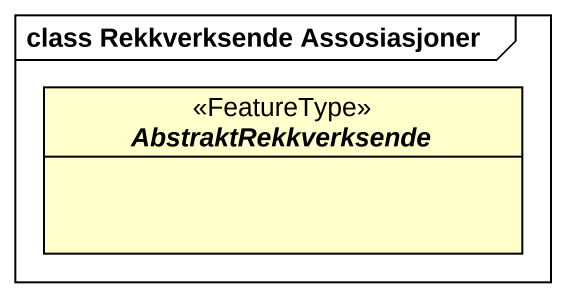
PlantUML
@startuml
mainframe class Rekkverksende Assosiasjoner
hide circle
hide empty members
abstract class AbstraktRekkverksende <<FeatureType>>
@enduml
